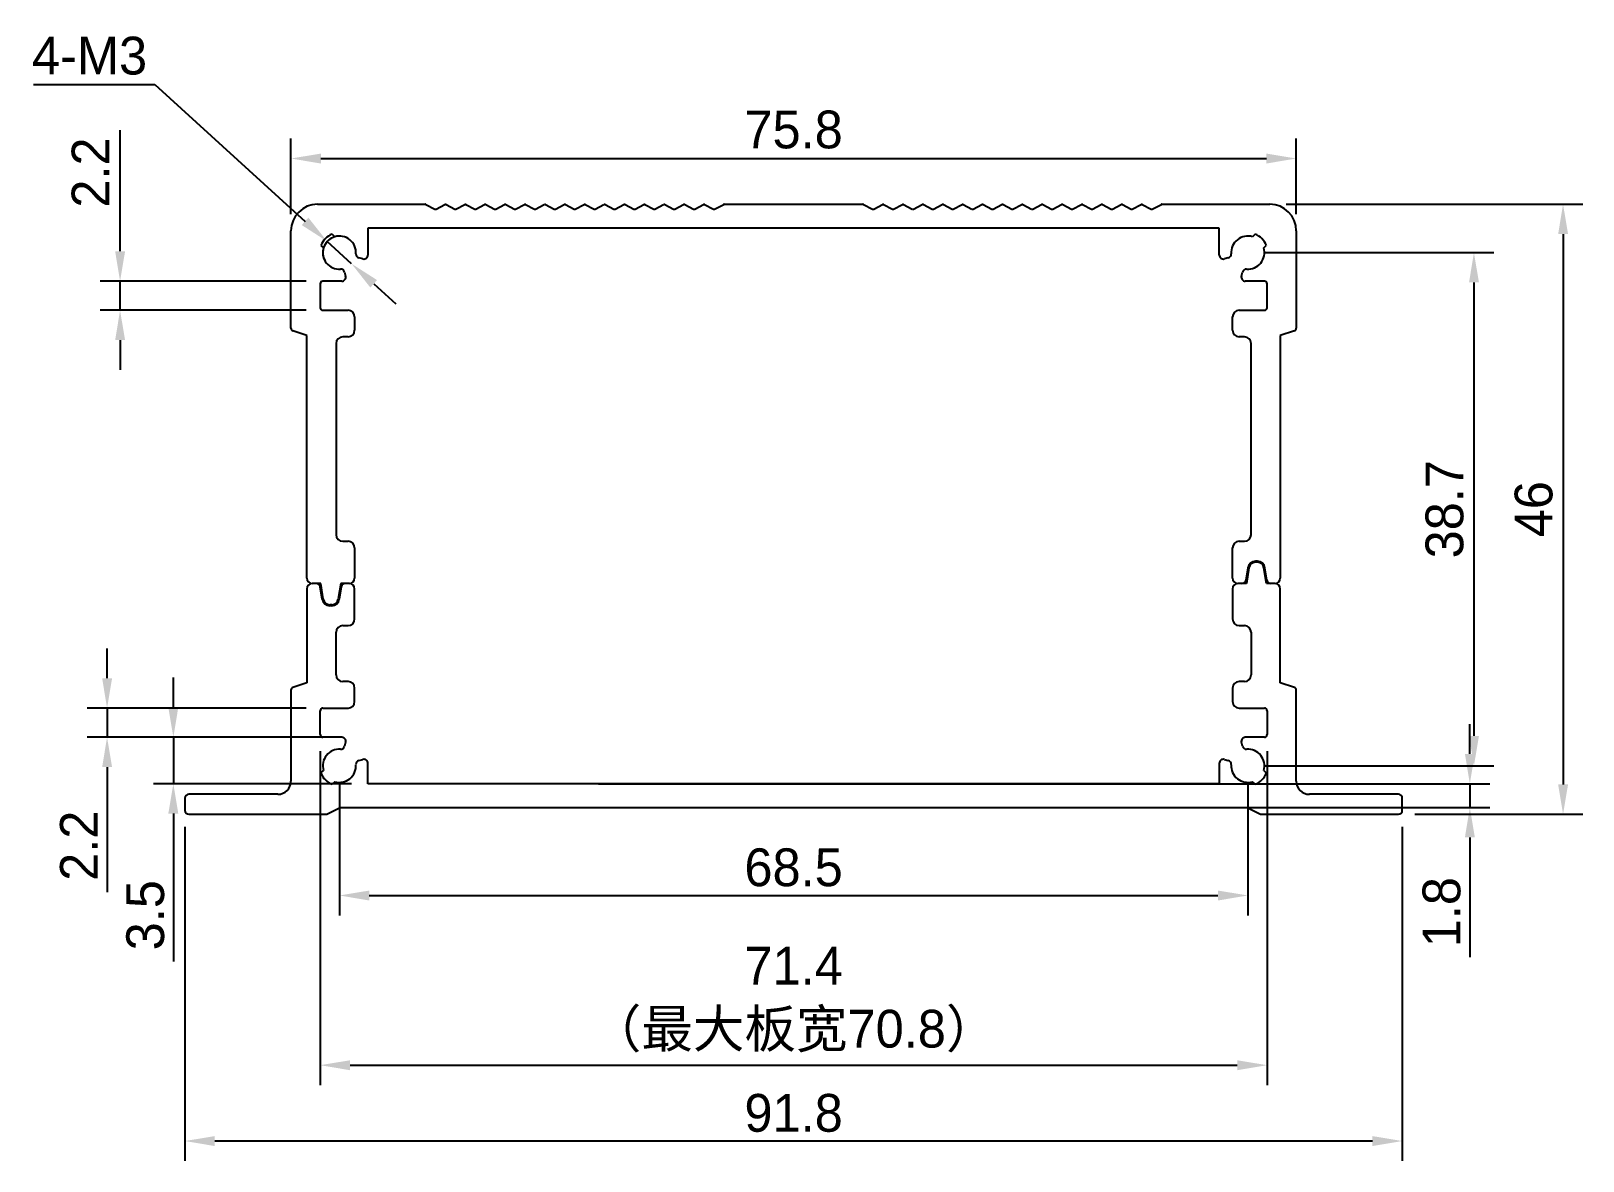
# Model space of a CAD drawing. Header units: millimetres. Extents: x 22503 to 22620, y -3850 to -3765.
import ezdxf

# ---------------------------------------------------------------- set-up
doc = ezdxf.new("R2010")
doc.units = ezdxf.units.MM
doc.header["$LTSCALE"] = 0.5
doc.header["$PDMODE"] = 35
for name, color, linetype, lineweight in [('3标注', 30, 'Continuous', 9), ('标注线', 7, 'Continuous', 13), ('粗实线', 7, 'Continuous', 25)]:
    doc.layers.add(name, color=color, linetype=linetype, lineweight=lineweight)
doc.styles.get("Standard").update_dxf_attribs({"font": ''})
doc.styles.get('Standard').set_extended_font_data('思源黑体 Normal')
doc.dimstyles.new('1比1 文字2.85', dxfattribs={"dimtxt": 2.85, "dimasz": 2.25, "dimexe": 1.5, "dimexo": 1.25, "dimgap": 0.7, "dimtad": 1, "dimdec": 1, "dimdsep": 46, "dimtxsty": 'Standard', "dimcen": 1.8, "dimadec": 0, "dimazin": 0, "dimtfac": 1, "dimtdec": 1, "dimtmove": 0, "dimatfit": 3, "dimfxl": 1, "dimarcsym": 0})
doc.dimstyles.new('1比1 文字2.85直径', dxfattribs={"dimtxt": 2.85, "dimasz": 2.25, "dimexe": 1.5, "dimexo": 1.25, "dimgap": 0.7, "dimtad": 1, "dimtih": 1, "dimtoh": 1, "dimdec": 1, "dimdsep": 46, "dimtxsty": 'Standard', "dimcen": 1.8, "dimadec": 0, "dimazin": 0, "dimtfac": 1, "dimtdec": 1, "dimtmove": 0, "dimatfit": 3, "dimfxl": 1, "dimarcsym": 0})

# ---------------------------------------------------------------- blocks, each defined once
blk = doc.blocks.new('*D81')
at = {"layer": 'Defpoints', "color": 0, "ltscale": 0.1}
for p in [(22526.62, -3818.12), (22513.92, -3821.62), (22528.59, -3821.62)]:
    blk.add_point(p, dxfattribs=at)
at = {"layer": '标注线', "color": 0, "lineweight": -2, "ltscale": 0.1}
for p, q in [((22513.92, -3815.87), (22513.92, -3813.62)), ((22525.37, -3818.12), (22512.42, -3818.12)), ((22513.92, -3818.12), (22513.92, -3821.62)), ((22527.34, -3821.62), (22512.42, -3821.62)), ((22513.92, -3823.87), (22513.92, -3835.04))]:
    blk.add_line(p, q, dxfattribs=at)
at = {"layer": '标注线', "color": 0, "ltscale": 0.1}
for points in [[(22513.54, -3815.87), (22514.29, -3815.87), (22513.92, -3818.12)], [(22513.54, -3823.87), (22514.29, -3823.87), (22513.92, -3821.62)]]:
    blk.add_solid(points, dxfattribs=at)
at = {"layer": '标注线', "color": 0, "ltscale": 0.1, "insert": (22510.37, -3831.54), "char_height": 2.85, "attachment_point": 2, "rotation": 90}
blk.add_mtext('3.5', dxfattribs=at)
blk = doc.blocks.new('*D82')
at = {"layer": 'Defpoints', "color": 0, "ltscale": 0.1}
for p in [(22526.44, -3820.27), (22594.94, -3820.27), (22594.94, -3830.05)]:
    blk.add_point(p, dxfattribs=at)
at = {"layer": '标注线', "color": 0, "lineweight": -2, "ltscale": 0.1}
for p, q in [((22526.44, -3821.52), (22526.44, -3831.55)), ((22594.94, -3821.52), (22594.94, -3831.55)), ((22528.69, -3830.05), (22592.69, -3830.05))]:
    blk.add_line(p, q, dxfattribs=at)
at = {"layer": '标注线', "color": 0, "ltscale": 0.1}
for points in [[(22528.69, -3829.68), (22528.69, -3830.43), (22526.44, -3830.05)], [(22592.69, -3829.68), (22592.69, -3830.43), (22594.94, -3830.05)]]:
    blk.add_solid(points, dxfattribs=at)
at = {"layer": '标注线', "color": 0, "ltscale": 0.1, "insert": (22560.69, -3826.5), "char_height": 2.85, "attachment_point": 2}
blk.add_mtext('68.5', dxfattribs=at)
blk = doc.blocks.new('*D83')
at = {"layer": 'Defpoints', "color": 0, "ltscale": 0.1}
for p in [(22596.59, -3777.92), (22606.29, -3823.92), (22618.71, -3823.92)]:
    blk.add_point(p, dxfattribs=at)
at = {"layer": '标注线', "color": 0, "lineweight": -2, "ltscale": 0.1}
for p, q in [((22597.84, -3777.92), (22620.21, -3777.92)), ((22618.71, -3780.17), (22618.71, -3821.67)), ((22607.54, -3823.92), (22620.21, -3823.92))]:
    blk.add_line(p, q, dxfattribs=at)
at = {"layer": '标注线', "color": 0, "ltscale": 0.1}
for points in [[(22618.34, -3780.17), (22619.09, -3780.17), (22618.71, -3777.92)], [(22618.34, -3821.67), (22619.09, -3821.67), (22618.71, -3823.92)]]:
    blk.add_solid(points, dxfattribs=at)
at = {"layer": '标注线', "color": 0, "ltscale": 0.1, "insert": (22615.06, -3800.92), "char_height": 2.85, "attachment_point": 2, "rotation": 90}
blk.add_mtext('46', dxfattribs=at)
blk = doc.blocks.new('*D84')
at = {"layer": 'Defpoints', "color": 0, "ltscale": 0.1}
for p in [(22594.94, -3781.57), (22594.94, -3820.27), (22611.99, -3820.27)]:
    blk.add_point(p, dxfattribs=at)
at = {"layer": '标注线', "color": 0, "lineweight": -2, "ltscale": 0.1}
for p, q in [((22596.19, -3781.57), (22613.49, -3781.57)), ((22611.99, -3783.82), (22611.99, -3818.02)), ((22596.19, -3820.27), (22613.49, -3820.27))]:
    blk.add_line(p, q, dxfattribs=at)
at = {"layer": '标注线', "color": 0, "ltscale": 0.1}
for points in [[(22611.62, -3783.82), (22612.37, -3783.82), (22611.99, -3781.57)], [(22611.62, -3818.02), (22612.37, -3818.02), (22611.99, -3820.27)]]:
    blk.add_solid(points, dxfattribs=at)
at = {"layer": '标注线', "color": 0, "ltscale": 0.1, "insert": (22608.34, -3800.92), "char_height": 2.85, "attachment_point": 2, "rotation": 90}
blk.add_mtext('38.7', dxfattribs=at)
blk = doc.blocks.new('*D85')
at = {"layer": 'Defpoints', "color": 0, "ltscale": 0.1}
for p in [(22514.79, -3823.62), (22606.59, -3823.62), (22514.79, -3848.57)]:
    blk.add_point(p, dxfattribs=at)
at = {"layer": '标注线', "color": 0, "lineweight": -2, "ltscale": 0.1}
for p, q in [((22514.79, -3824.87), (22514.79, -3850.07)), ((22606.59, -3824.87), (22606.59, -3850.07)), ((22604.34, -3848.57), (22517.04, -3848.57))]:
    blk.add_line(p, q, dxfattribs=at)
at = {"layer": '标注线', "color": 0, "ltscale": 0.1}
for points in [[(22517.04, -3848.2), (22517.04, -3848.95), (22514.79, -3848.57)], [(22604.34, -3848.2), (22604.34, -3848.95), (22606.59, -3848.57)]]:
    blk.add_solid(points, dxfattribs=at)
at = {"layer": '标注线', "color": 0, "ltscale": 0.1, "insert": (22560.69, -3845.02), "char_height": 2.85, "attachment_point": 2}
blk.add_mtext('91.8', dxfattribs=at)
blk = doc.blocks.new('*D86')
at = {"layer": 'Defpoints', "color": 0, "ltscale": 0.1}
for p in [(22508.92, -3815.92), (22525.19, -3815.92), (22525.19, -3818.12)]:
    blk.add_point(p, dxfattribs=at)
at = {"layer": '标注线', "color": 0, "lineweight": -2, "ltscale": 0.1}
for p, q in [((22508.92, -3813.67), (22508.92, -3811.42)), ((22523.94, -3815.92), (22507.42, -3815.92)), ((22508.92, -3815.92), (22508.92, -3818.12)), ((22523.94, -3818.12), (22507.42, -3818.12)), ((22508.92, -3820.37), (22508.92, -3829.81))]:
    blk.add_line(p, q, dxfattribs=at)
at = {"layer": '标注线', "color": 0, "ltscale": 0.1}
for points in [[(22508.55, -3813.67), (22509.3, -3813.67), (22508.92, -3815.92)], [(22508.55, -3820.37), (22509.3, -3820.37), (22508.92, -3818.12)]]:
    blk.add_solid(points, dxfattribs=at)
at = {"layer": '标注线', "color": 0, "ltscale": 0.1, "insert": (22505.37, -3826.3), "char_height": 2.85, "attachment_point": 2, "rotation": 90}
blk.add_mtext('2.2', dxfattribs=at)
blk = doc.blocks.new('*D88')
at = {"layer": 'Defpoints', "color": 0, "ltscale": 0.1}
for p in [(22525.19, -3783.72), (22509.9, -3785.92), (22525.19, -3785.92)]:
    blk.add_point(p, dxfattribs=at)
at = {"layer": '标注线', "color": 0, "lineweight": -2, "ltscale": 0.1}
for p, q in [((22509.9, -3781.47), (22509.9, -3772.34)), ((22523.94, -3783.72), (22508.4, -3783.72)), ((22509.9, -3785.92), (22509.9, -3783.72)), ((22523.94, -3785.92), (22508.4, -3785.92)), ((22509.9, -3788.17), (22509.9, -3790.42))]:
    blk.add_line(p, q, dxfattribs=at)
at = {"layer": '标注线', "color": 0, "ltscale": 0.1}
for points in [[(22509.53, -3781.47), (22510.28, -3781.47), (22509.9, -3783.72)], [(22509.53, -3788.17), (22510.28, -3788.17), (22509.9, -3785.92)]]:
    blk.add_solid(points, dxfattribs=at)
at = {"layer": '标注线', "color": 0, "ltscale": 0.1, "insert": (22506.25, -3775.53), "char_height": 2.85, "attachment_point": 2, "rotation": 90}
blk.add_mtext('2.2', dxfattribs=at)
blk = doc.blocks.new('*D89')
at = {"layer": 'Defpoints', "color": 0, "ltscale": 0.1}
for p in [(22544.73, -3821.62), (22544.73, -3823.42), (22611.68, -3823.42)]:
    blk.add_point(p, dxfattribs=at)
at = {"layer": '标注线', "color": 0, "lineweight": -2, "ltscale": 0.1}
for p, q in [((22611.68, -3819.37), (22611.68, -3817.12)), ((22545.98, -3821.62), (22613.18, -3821.62)), ((22611.68, -3821.62), (22611.68, -3823.42)), ((22545.98, -3823.42), (22613.18, -3823.42)), ((22611.68, -3825.67), (22611.68, -3834.7))]:
    blk.add_line(p, q, dxfattribs=at)
at = {"layer": '标注线', "color": 0, "ltscale": 0.1}
for points in [[(22611.31, -3819.37), (22612.06, -3819.37), (22611.68, -3821.62)], [(22611.31, -3825.67), (22612.06, -3825.67), (22611.68, -3823.42)]]:
    blk.add_solid(points, dxfattribs=at)
at = {"layer": '标注线', "color": 0, "ltscale": 0.1, "insert": (22609.56, -3831.31), "char_height": 2.85, "attachment_point": 5, "rotation": 90}
blk.add_mtext('1.8', dxfattribs=at)
blk = doc.blocks.new('*D90')
at = {"layer": 'Defpoints', "color": 0, "ltscale": 0.1}
for p in [(22525.51, -3780.72), (22527.36, -3782.41)]:
    blk.add_point(p, dxfattribs=at)
at = {"layer": '标注线', "color": 0, "lineweight": -2, "ltscale": 0.1}
for p, q in [((22503.38, -3768.9), (22512.52, -3768.9)), ((22512.52, -3768.9), (22523.85, -3779.21)), ((22527.36, -3782.41), (22525.51, -3780.72)), ((22529.03, -3783.92), (22530.69, -3785.44))]:
    blk.add_line(p, q, dxfattribs=at)
blk.add_arc((22526.44, -3781.57), 1.25, 106.3146, 206.4539, dxfattribs=at)
at = {"layer": '标注线', "color": 0, "ltscale": 0.1}
for points in [[(22524.1, -3778.93), (22523.6, -3779.49), (22525.51, -3780.72)], [(22529.28, -3783.64), (22528.77, -3784.2), (22527.36, -3782.41)]]:
    blk.add_solid(points, dxfattribs=at)
at = {"layer": '标注线', "color": 0, "ltscale": 0.1, "insert": (22507.6, -3766.73), "char_height": 2.85, "attachment_point": 5}
blk.add_mtext('4-M3', dxfattribs=at)
blk = doc.blocks.new('*D91')
at = {"layer": 'Defpoints', "color": 0, "ltscale": 0.1}
for p in [(22598.59, -3774.47), (22522.79, -3779.92), (22598.59, -3779.92)]:
    blk.add_point(p, dxfattribs=at)
at = {"layer": '标注线', "color": 0, "lineweight": -2, "ltscale": 0.1}
for p, q in [((22522.79, -3778.67), (22522.79, -3772.97)), ((22598.59, -3778.67), (22598.59, -3772.97)), ((22525.04, -3774.47), (22596.34, -3774.47))]:
    blk.add_line(p, q, dxfattribs=at)
at = {"layer": '标注线', "color": 0, "ltscale": 0.1}
for points in [[(22525.04, -3774.1), (22525.04, -3774.85), (22522.79, -3774.47)], [(22596.34, -3774.1), (22596.34, -3774.85), (22598.59, -3774.47)]]:
    blk.add_solid(points, dxfattribs=at)
at = {"layer": '标注线', "color": 0, "ltscale": 0.1, "insert": (22560.69, -3772.3), "char_height": 2.85, "attachment_point": 5}
blk.add_mtext('75.8', dxfattribs=at)
blk = doc.blocks.new('*D92')
at = {"layer": '3标注', "color": 0, "lineweight": -2, "ltscale": 0.1}
for p, q in [((22524.99, -3819.17), (22524.99, -3844.35)), ((22596.39, -3819.17), (22596.39, -3844.35)), ((22527.24, -3842.85), (22594.14, -3842.85))]:
    blk.add_line(p, q, dxfattribs=at)
at = {"layer": '3标注', "color": 0, "ltscale": 0.1}
for points in [[(22527.24, -3842.48), (22527.24, -3843.23), (22524.99, -3842.85)], [(22594.14, -3842.48), (22594.14, -3843.23), (22596.39, -3842.85)]]:
    blk.add_solid(points, dxfattribs=at)
at = {"layer": 'Defpoints', "color": 0, "ltscale": 0.1}
for p in [(22524.99, -3817.92), (22596.39, -3817.92), (22596.39, -3842.85)]:
    blk.add_point(p, dxfattribs=at)
at = {"layer": '3标注', "color": 0, "ltscale": 0.1, "insert": (22560.69, -3837.91), "char_height": 2.85, "attachment_point": 5}
blk.add_mtext('71.4\\P（最大板宽70.8）', dxfattribs=at)

msp = doc.modelspace()

# ---------------------------------------------------------------- linework, layer by layer
at = {"layer": '粗实线'}
for p, q in [((22524.79, -3777.92), (22532.91, -3777.92)), ((22532.96, -3777.93), (22533.64, -3778.29)), ((22533.73, -3778.29), (22534.39, -3777.94)), ((22533.73, -3778.29), (22533.73, -3778.29)), ((22533.73, -3778.29), (22533.73, -3778.29)), ((22534.48, -3777.94), (22535.14, -3778.29)), ((22535.23, -3778.29), (22535.89, -3777.94)), ((22535.98, -3777.94), (22536.64, -3778.29)), ((22536.73, -3778.29), (22537.39, -3777.94)), ((22537.48, -3777.94), (22538.14, -3778.29)), ((22538.23, -3778.29), (22538.89, -3777.94)), ((22538.98, -3777.94), (22539.64, -3778.29)), ((22539.73, -3778.29), (22540.39, -3777.94)), ((22540.48, -3777.94), (22541.14, -3778.29)), ((22541.23, -3778.29), (22541.89, -3777.94)), ((22541.98, -3777.94), (22542.64, -3778.29)), ((22542.73, -3778.29), (22543.39, -3777.94)), ((22543.48, -3777.94), (22544.14, -3778.29)), ((22544.23, -3778.29), (22544.89, -3777.94)), ((22544.98, -3777.94), (22545.64, -3778.29)), ((22545.73, -3778.29), (22546.39, -3777.94)), ((22546.48, -3777.94), (22547.14, -3778.29)), ((22547.23, -3778.29), (22547.89, -3777.94)), ((22547.98, -3777.94), (22548.64, -3778.29)), ((22548.73, -3778.29), (22549.39, -3777.94)), ((22549.48, -3777.94), (22550.14, -3778.29)), ((22550.23, -3778.29), (22550.89, -3777.94)), ((22550.98, -3777.94), (22551.64, -3778.29)), ((22551.73, -3778.29), (22552.39, -3777.94)), ((22552.48, -3777.94), (22553.14, -3778.29)), ((22553.23, -3778.29), (22553.89, -3777.94)), ((22553.98, -3777.94), (22554.64, -3778.29)), ((22554.73, -3778.29), (22555.42, -3777.93)), ((22555.46, -3777.92), (22565.91, -3777.92)), ((22565.96, -3777.93), (22566.64, -3778.29)), ((22566.73, -3778.29), (22567.39, -3777.94)), ((22567.48, -3777.94), (22568.14, -3778.29)), ((22568.23, -3778.29), (22568.89, -3777.94)), ((22568.23, -3778.29), (22568.23, -3778.29)), ((22568.98, -3777.94), (22569.64, -3778.29)), ((22569.73, -3778.29), (22570.39, -3777.94)), ((22570.48, -3777.94), (22571.14, -3778.29)), ((22571.23, -3778.29), (22571.89, -3777.94)), ((22571.98, -3777.94), (22572.64, -3778.29)), ((22572.73, -3778.29), (22573.39, -3777.94)), ((22573.48, -3777.94), (22574.14, -3778.29)), ((22574.23, -3778.29), (22574.89, -3777.94)), ((22574.23, -3778.29), (22574.23, -3778.29)), ((22574.98, -3777.94), (22575.64, -3778.29)), ((22575.73, -3778.29), (22576.39, -3777.94)), ((22576.48, -3777.94), (22577.14, -3778.29)), ((22577.23, -3778.29), (22577.89, -3777.94)), ((22577.23, -3778.29), (22577.23, -3778.29)), ((22577.98, -3777.94), (22578.64, -3778.29)), ((22578.73, -3778.29), (22579.39, -3777.94)), ((22579.48, -3777.94), (22580.14, -3778.29)), ((22580.23, -3778.29), (22580.89, -3777.94)), ((22580.23, -3778.29), (22580.23, -3778.29)), ((22580.98, -3777.94), (22581.64, -3778.29)), ((22581.73, -3778.29), (22582.39, -3777.94)), ((22581.73, -3778.29), (22581.73, -3778.29)), ((22582.48, -3777.94), (22583.14, -3778.29)), ((22583.23, -3778.29), (22583.89, -3777.94)), ((22583.23, -3778.29), (22583.23, -3778.29)), ((22583.98, -3777.94), (22584.64, -3778.29)), ((22584.73, -3778.29), (22585.39, -3777.94)), ((22585.48, -3777.94), (22586.14, -3778.29)), ((22586.23, -3778.29), (22586.89, -3777.94)), ((22586.23, -3778.29), (22586.23, -3778.29)), ((22586.98, -3777.94), (22587.64, -3778.29)), ((22587.73, -3778.29), (22588.42, -3777.93)), ((22588.46, -3777.92), (22596.59, -3777.92)), ((22592.79, -3779.72), (22528.59, -3779.72)), ((22528.59, -3779.72), (22528.59, -3781.75)), ((22592.79, -3781.75), (22592.79, -3779.72)), ((22522.79, -3787.27), (22522.79, -3779.92)), ((22525.04, -3781.02), (22525.24, -3781.21)), ((22526.09, -3780.37), (22525.89, -3780.17)), ((22595.49, -3780.17), (22595.29, -3780.37)), ((22596.14, -3781.21), (22596.33, -3781.02)), ((22598.59, -3779.92), (22598.59, -3787.27)), ((22528.21, -3782.04), (22527.91, -3781.96)), ((22593.47, -3781.96), (22593.17, -3782.04)), ((22526.83, -3783.03), (22526.91, -3783.34)), ((22594.46, -3783.34), (22594.54, -3783.03)), ((22524.99, -3783.92), (22524.99, -3785.72)), ((22526.62, -3783.72), (22525.19, -3783.72)), ((22596.19, -3783.72), (22594.75, -3783.72)), ((22596.39, -3785.72), (22596.39, -3783.92)), ((22525.19, -3785.92), (22527.09, -3785.92)), ((22527.59, -3786.42), (22527.59, -3787.42)), ((22593.79, -3787.42), (22593.79, -3786.42)), ((22594.29, -3785.92), (22596.19, -3785.92)), ((22523.99, -3787.82), (22522.92, -3787.46)), ((22523.99, -3806.12), (22523.99, -3787.82)), ((22527.09, -3787.92), (22526.69, -3787.92)), ((22594.69, -3787.92), (22594.29, -3787.92)), ((22598.45, -3787.46), (22597.39, -3787.82)), ((22597.39, -3787.82), (22597.39, -3806.12)), ((22526.19, -3788.42), (22526.19, -3802.84)), ((22595.19, -3802.84), (22595.19, -3788.42)), ((22526.69, -3803.34), (22527.09, -3803.34)), ((22527.59, -3803.84), (22527.59, -3806.12)), ((22593.79, -3806.12), (22593.79, -3803.84)), ((22594.29, -3803.34), (22594.69, -3803.34)), ((22594.94, -3805.33), (22594.8, -3806.26)), ((22595.02, -3805.34), (22594.84, -3806.52)), ((22595.66, -3804.84), (22595.52, -3804.84)), ((22595.66, -3804.92), (22595.52, -3804.92)), ((22596.34, -3806.52), (22596.15, -3805.34)), ((22596.38, -3806.26), (22596.23, -3805.33)), ((22525.04, -3806.52), (22524.39, -3806.52)), ((22524.7, -3806.52), (22524.39, -3806.52)), ((22525.14, -3807.71), (22525, -3806.77)), ((22525.22, -3807.69), (22525.04, -3806.52)), ((22526.54, -3806.52), (22526.35, -3807.69)), ((22526.58, -3806.77), (22526.43, -3807.71)), ((22527.19, -3806.52), (22526.54, -3806.52)), ((22527.19, -3806.52), (22526.88, -3806.52)), ((22594.5, -3806.52), (22594.19, -3806.52)), ((22594.84, -3806.52), (22594.19, -3806.52)), ((22596.99, -3806.52), (22596.34, -3806.52)), ((22596.99, -3806.52), (22596.68, -3806.52)), ((22523.99, -3806.92), (22523.99, -3814.02)), ((22527.59, -3809.2), (22527.59, -3806.92)), ((22593.79, -3806.92), (22593.79, -3809.2)), ((22597.39, -3814.02), (22597.39, -3806.92)), ((22525.86, -3808.12), (22525.72, -3808.12)), ((22525.86, -3808.2), (22525.72, -3808.2)), ((22526.19, -3813.42), (22526.19, -3810.2)), ((22526.69, -3809.7), (22527.09, -3809.7)), ((22594.29, -3809.7), (22594.69, -3809.7)), ((22595.19, -3810.2), (22595.19, -3813.42)), ((22522.79, -3814.56), (22522.79, -3821.42)), ((22523.99, -3814.02), (22522.92, -3814.37)), ((22527.09, -3813.92), (22526.69, -3813.92)), ((22527.59, -3815.42), (22527.59, -3814.42)), ((22593.79, -3814.42), (22593.79, -3815.42)), ((22594.69, -3813.92), (22594.29, -3813.92)), ((22598.45, -3814.37), (22597.39, -3814.02)), ((22598.59, -3821.42), (22598.59, -3814.56)), ((22524.99, -3817.92), (22524.99, -3816.12)), ((22525.19, -3815.92), (22527.09, -3815.92)), ((22594.29, -3815.92), (22596.19, -3815.92)), ((22596.39, -3816.12), (22596.39, -3817.92)), ((22526.62, -3818.12), (22525.19, -3818.12)), ((22596.19, -3818.12), (22594.75, -3818.12)), ((22526.91, -3818.49), (22526.83, -3818.8)), ((22594.54, -3818.8), (22594.46, -3818.49)), ((22525.04, -3820.81), (22525.24, -3820.62)), ((22527.91, -3819.87), (22528.21, -3819.79)), ((22528.59, -3821.62), (22528.59, -3820.08)), ((22592.79, -3820.08), (22592.79, -3821.62)), ((22593.17, -3819.79), (22593.47, -3819.87)), ((22596.14, -3820.62), (22596.33, -3820.81)), ((22526.09, -3821.47), (22525.89, -3821.66)), ((22592.79, -3821.62), (22528.59, -3821.62)), ((22595.49, -3821.66), (22595.29, -3821.47)), ((22514.79, -3822.72), (22514.79, -3823.62)), ((22521.79, -3822.42), (22515.09, -3822.42)), ((22606.29, -3822.42), (22599.59, -3822.42)), ((22606.59, -3823.62), (22606.59, -3822.72)), ((22515.09, -3823.92), (22525.49, -3823.92)), ((22525.49, -3823.92), (22526.49, -3823.42)), ((22526.49, -3823.42), (22594.89, -3823.42)), ((22594.89, -3823.42), (22595.89, -3823.92)), ((22595.89, -3823.92), (22606.29, -3823.92))]:
    msp.add_line(p, q, dxfattribs=at)
for centre, radius, start, end in [((22524.79, -3779.92), 2, 90, 180), ((22532.91, -3778.02), 0.1, 61.9275, 90), ((22533.69, -3778.2), 0.1, 241.9275, 297.646), ((22534.44, -3778.03), 0.1, 61.9275, 118.0725), ((22535.19, -3778.2), 0.1, 241.9275, 298.0725), ((22535.94, -3778.03), 0.1, 61.9275, 118.0725), ((22536.69, -3778.2), 0.1, 241.9275, 298.0725), ((22537.44, -3778.03), 0.1, 61.9275, 118.0725), ((22538.19, -3778.2), 0.1, 241.9275, 298.0725), ((22538.94, -3778.03), 0.1, 61.9275, 118.0725), ((22539.69, -3778.2), 0.1, 241.9275, 298.0725), ((22540.44, -3778.03), 0.1, 61.9275, 118.0725), ((22541.19, -3778.2), 0.1, 241.9275, 298.0725), ((22541.94, -3778.03), 0.1, 61.9275, 118.0725), ((22542.69, -3778.2), 0.1, 241.9275, 298.0725), ((22543.44, -3778.03), 0.1, 61.9275, 118.0725), ((22544.19, -3778.2), 0.1, 241.9275, 298.0725), ((22544.94, -3778.03), 0.1, 61.9275, 118.0725), ((22545.69, -3778.2), 0.1, 241.9275, 298.0725), ((22546.44, -3778.03), 0.1, 61.9275, 118.0725), ((22547.19, -3778.2), 0.1, 241.9275, 298.0725), ((22547.94, -3778.03), 0.1, 61.9275, 118.0725), ((22548.69, -3778.2), 0.1, 241.9275, 298.0725), ((22549.44, -3778.03), 0.1, 61.9275, 118.0725), ((22550.19, -3778.2), 0.1, 241.9275, 298.0725), ((22550.94, -3778.03), 0.1, 61.9275, 118.0725), ((22551.69, -3778.2), 0.1, 241.9275, 298.0725), ((22552.44, -3778.03), 0.1, 61.9275, 118.0725), ((22553.19, -3778.2), 0.1, 241.9275, 298.0725), ((22553.94, -3778.03), 0.1, 61.9275, 118.0725), ((22554.69, -3778.2), 0.1, 241.9275, 298.0725), ((22555.46, -3778.02), 0.1, 90, 118.0725), ((22565.91, -3778.02), 0.1, 61.9275, 90), ((22566.69, -3778.2), 0.1, 241.9275, 298.0725), ((22567.44, -3778.03), 0.1, 61.9275, 118.0725), ((22568.19, -3778.2), 0.1, 241.9275, 297.5528), ((22568.94, -3778.03), 0.1, 61.9275, 118.0725), ((22569.69, -3778.2), 0.1, 241.9275, 298.0725), ((22570.44, -3778.03), 0.1, 61.9275, 118.0725), ((22571.19, -3778.2), 0.1, 241.9275, 298.0725), ((22571.94, -3778.03), 0.1, 61.9275, 118.0725), ((22572.69, -3778.2), 0.1, 241.9275, 298.0725), ((22573.44, -3778.03), 0.1, 61.9275, 118.0725), ((22574.19, -3778.2), 0.1, 241.9275, 297.5528), ((22574.94, -3778.03), 0.1, 61.9275, 118.0725), ((22575.69, -3778.2), 0.1, 241.9275, 298.0725), ((22576.44, -3778.03), 0.1, 61.9275, 118.0725), ((22577.19, -3778.2), 0.1, 241.9275, 297.0503), ((22577.94, -3778.03), 0.1, 61.9275, 118.0725), ((22578.69, -3778.2), 0.1, 241.9275, 298.0725), ((22579.44, -3778.03), 0.1, 61.9275, 118.0725), ((22580.19, -3778.2), 0.1, 241.9275, 297.5528), ((22580.94, -3778.03), 0.1, 61.9275, 118.0725), ((22581.69, -3778.2), 0.1, 241.9275, 297.5528), ((22582.44, -3778.03), 0.1, 61.9275, 118.0725), ((22583.19, -3778.2), 0.1, 241.9275, 297.5528), ((22583.94, -3778.03), 0.1, 61.9275, 118.0725), ((22584.69, -3778.2), 0.1, 241.9275, 298.0725), ((22585.44, -3778.03), 0.1, 61.9275, 118.0725), ((22586.19, -3778.2), 0.1, 241.9275, 297.5528), ((22586.94, -3778.03), 0.1, 61.9275, 118.0725), ((22587.69, -3778.2), 0.1, 241.9275, 298.0725), ((22588.46, -3778.02), 0.1, 90, 118.0725), ((22596.59, -3779.92), 2, 0, 90), ((22526.44, -3781.57), 1.5, 111.4218, 158.5782), ((22526.44, -3781.57), 1.25, 356.1599, 106.3146), ((22594.94, -3781.57), 1.25, 73.6854, 183.8401), ((22594.94, -3781.57), 1.5, 21.4218, 68.5782), ((22526.44, -3781.57), 1.25, 163.6854, 273.8401), ((22527.98, -3781.67), 0.3, 176.1599, 255), ((22528.29, -3781.75), 0.3, 255, 0), ((22593.09, -3781.75), 0.3, 180, 285), ((22593.39, -3781.67), 0.3, 285, 3.8401), ((22594.94, -3781.57), 1.25, 266.1599, 16.3146), ((22526.54, -3783.11), 0.3, 15, 93.8401), ((22526.62, -3783.42), 0.3, 270, 15), ((22594.75, -3783.42), 0.3, 165, 270), ((22594.83, -3783.11), 0.3, 86.1599, 165), ((22525.19, -3783.92), 0.2, 90, 180), ((22596.19, -3783.92), 0.2, 360, 90), ((22525.19, -3785.72), 0.2, 180, 270), ((22596.19, -3785.72), 0.2, 270, 0), ((22527.09, -3786.42), 0.5, 0, 90), ((22594.29, -3786.42), 0.5, 90, 180), ((22522.99, -3787.27), 0.2, 180, 251.5651), ((22526.69, -3788.42), 0.5, 90, 180), ((22527.09, -3787.42), 0.5, 270, 0), ((22594.29, -3787.42), 0.5, 180, 270), ((22594.69, -3788.42), 0.5, 0, 90), ((22598.39, -3787.27), 0.2, 288.4349, 360), ((22526.69, -3802.84), 0.5, 180, 270), ((22594.69, -3802.84), 0.5, 270, 0), ((22527.09, -3803.84), 0.5, 0, 90), ((22594.29, -3803.84), 0.5, 90, 180), ((22595.52, -3805.42), 0.58, 90, 171.1193), ((22595.52, -3805.42), 0.5, 90, 171.1193), ((22595.66, -3805.42), 0.58, 8.8807, 90), ((22595.66, -3805.42), 0.5, 8.8807, 90), ((22524.39, -3806.12), 0.4, 180, 270), ((22524.39, -3806.92), 0.4, 90, 180), ((22524.7, -3806.82), 0.3, 8.8807, 90), ((22526.88, -3806.82), 0.3, 90, 171.1193), ((22527.19, -3806.12), 0.4, 270, 0), ((22527.19, -3806.92), 0.4, 0, 90), ((22594.19, -3806.12), 0.4, 180, 270), ((22594.19, -3806.92), 0.4, 90, 180), ((22594.5, -3806.22), 0.3, 270, 351.1193), ((22596.68, -3806.22), 0.3, 188.8807, 270), ((22596.99, -3806.12), 0.4, 270, 0), ((22596.99, -3806.92), 0.4, 360, 90), ((22525.72, -3807.62), 0.58, 188.8807, 270), ((22525.72, -3807.62), 0.5, 188.8807, 270), ((22525.86, -3807.62), 0.5, 270, 351.1193), ((22525.86, -3807.62), 0.58, 270, 351.1193), ((22526.69, -3810.2), 0.5, 90, 180), ((22527.09, -3809.2), 0.5, 270, 0), ((22594.29, -3809.2), 0.5, 180, 270), ((22594.69, -3810.2), 0.5, 360, 90), ((22526.69, -3813.42), 0.5, 180, 270), ((22594.69, -3813.42), 0.5, 270, 0), ((22522.99, -3814.56), 0.2, 108.4349, 180), ((22527.09, -3814.42), 0.5, 0, 90), ((22594.29, -3814.42), 0.5, 90, 180), ((22598.39, -3814.56), 0.2, 0, 71.5651), ((22525.19, -3816.12), 0.2, 90, 180), ((22527.09, -3815.42), 0.5, 270, 0), ((22594.29, -3815.42), 0.5, 180, 270), ((22596.19, -3816.12), 0.2, 0, 90), ((22525.19, -3817.92), 0.2, 180, 270), ((22526.62, -3818.42), 0.3, 345, 90), ((22594.75, -3818.42), 0.3, 90, 195), ((22596.19, -3817.92), 0.2, 270, 0), ((22526.44, -3820.27), 1.25, 86.1599, 196.3146), ((22526.54, -3818.72), 0.3, 266.1599, 345), ((22594.83, -3818.72), 0.3, 195, 273.8401), ((22594.94, -3820.27), 1.25, 343.6854, 93.8401), ((22526.44, -3820.27), 1.5, 201.4218, 248.5782), ((22526.44, -3820.27), 1.25, 253.6854, 3.8401), ((22527.98, -3820.16), 0.3, 105, 183.8401), ((22528.29, -3820.08), 0.3, 0, 105), ((22593.09, -3820.08), 0.3, 75, 180), ((22593.39, -3820.16), 0.3, 356.1599, 75), ((22594.94, -3820.27), 1.25, 176.1599, 286.3146), ((22594.94, -3820.27), 1.5, 291.4218, 338.5782), ((22521.79, -3821.42), 1, 270, 0), ((22599.59, -3821.42), 1, 180, 270), ((22515.09, -3822.72), 0.3, 90, 180), ((22606.29, -3822.72), 0.3, 0, 90), ((22515.09, -3823.62), 0.3, 180, 270), ((22606.29, -3823.62), 0.3, 270, 0)]:
    msp.add_arc(centre, radius, start, end, dxfattribs=at)

# ---------------------------------------------------------------- dimensions: what is measured, and where the dimension line sits
at = {"layer": '3标注', "ltscale": 0.1}
dim = msp.add_linear_dim(base=(22596.39, -3842.85), p1=(22524.99, -3817.92), p2=(22596.39, -3817.92), text='<>\\P（最大板宽70.8）', dimstyle='1比1 文字2.85', dxfattribs=at)
dim.commit()
dim.dimension.update_dxf_attribs({"geometry": '*D92', "text_midpoint": (22560.69, -3842.85), "dimtype": 160})
at = {"layer": '标注线', "ltscale": 0.1}
dim = msp.add_diameter_dim_2p(p1=(22527.36, -3782.41), p2=(22525.51, -3780.72), text='4-M3', dimstyle='1比1 文字2.85直径', dxfattribs=at)
dim.commit()
dim.dimension.update_dxf_attribs({"geometry": '*D90', "text_midpoint": (22507.6, -3768.9), "dimtype": 163})
dim = msp.add_linear_dim(base=(22598.59, -3774.47), p1=(22522.79, -3779.92), p2=(22598.59, -3779.92), dimstyle='1比1 文字2.85', dxfattribs=at)
dim.commit()
dim.dimension.update_dxf_attribs({"geometry": '*D91', "text_midpoint": (22560.69, -3772.3)})
for base, p1, p2, picture, middle in [((22509.9, -3785.92), (22525.19, -3783.72), (22525.19, -3785.92), '*D88', (22509.9, -3775.53)), ((22618.71, -3823.92), (22596.59, -3777.92), (22606.29, -3823.92), '*D83', (22618.71, -3800.92)), ((22611.99, -3820.27), (22594.94, -3781.57), (22594.94, -3820.27), '*D84', (22611.99, -3800.92)), ((22508.92, -3815.92), (22525.19, -3818.12), (22525.19, -3815.92), '*D86', (22508.92, -3826.3)), ((22513.92, -3821.62), (22526.62, -3818.12), (22528.59, -3821.62), '*D81', (22513.92, -3831.54)), ((22611.68, -3823.42), (22544.73, -3821.62), (22544.73, -3823.42), '*D89', (22611.68, -3831.31))]:
    dim = msp.add_linear_dim(base=base, p1=p1, p2=p2, angle=90, dimstyle='1比1 文字2.85', dxfattribs=at)
    dim.commit()
    dim.dimension.update_dxf_attribs({"geometry": picture, "text_midpoint": middle, "dimtype": 160})
for base, p1, p2, picture, middle in [((22594.94, -3830.05), (22526.44, -3820.27), (22594.94, -3820.27), '*D82', (22560.69, -3830.05)), ((22514.79, -3848.57), (22606.59, -3823.62), (22514.79, -3823.62), '*D85', (22560.69, -3848.57))]:
    dim = msp.add_linear_dim(base=base, p1=p1, p2=p2, dimstyle='1比1 文字2.85', dxfattribs=at)
    dim.commit()
    dim.dimension.update_dxf_attribs({"geometry": picture, "text_midpoint": middle, "dimtype": 160})

doc.saveas('drawing.dxf')
